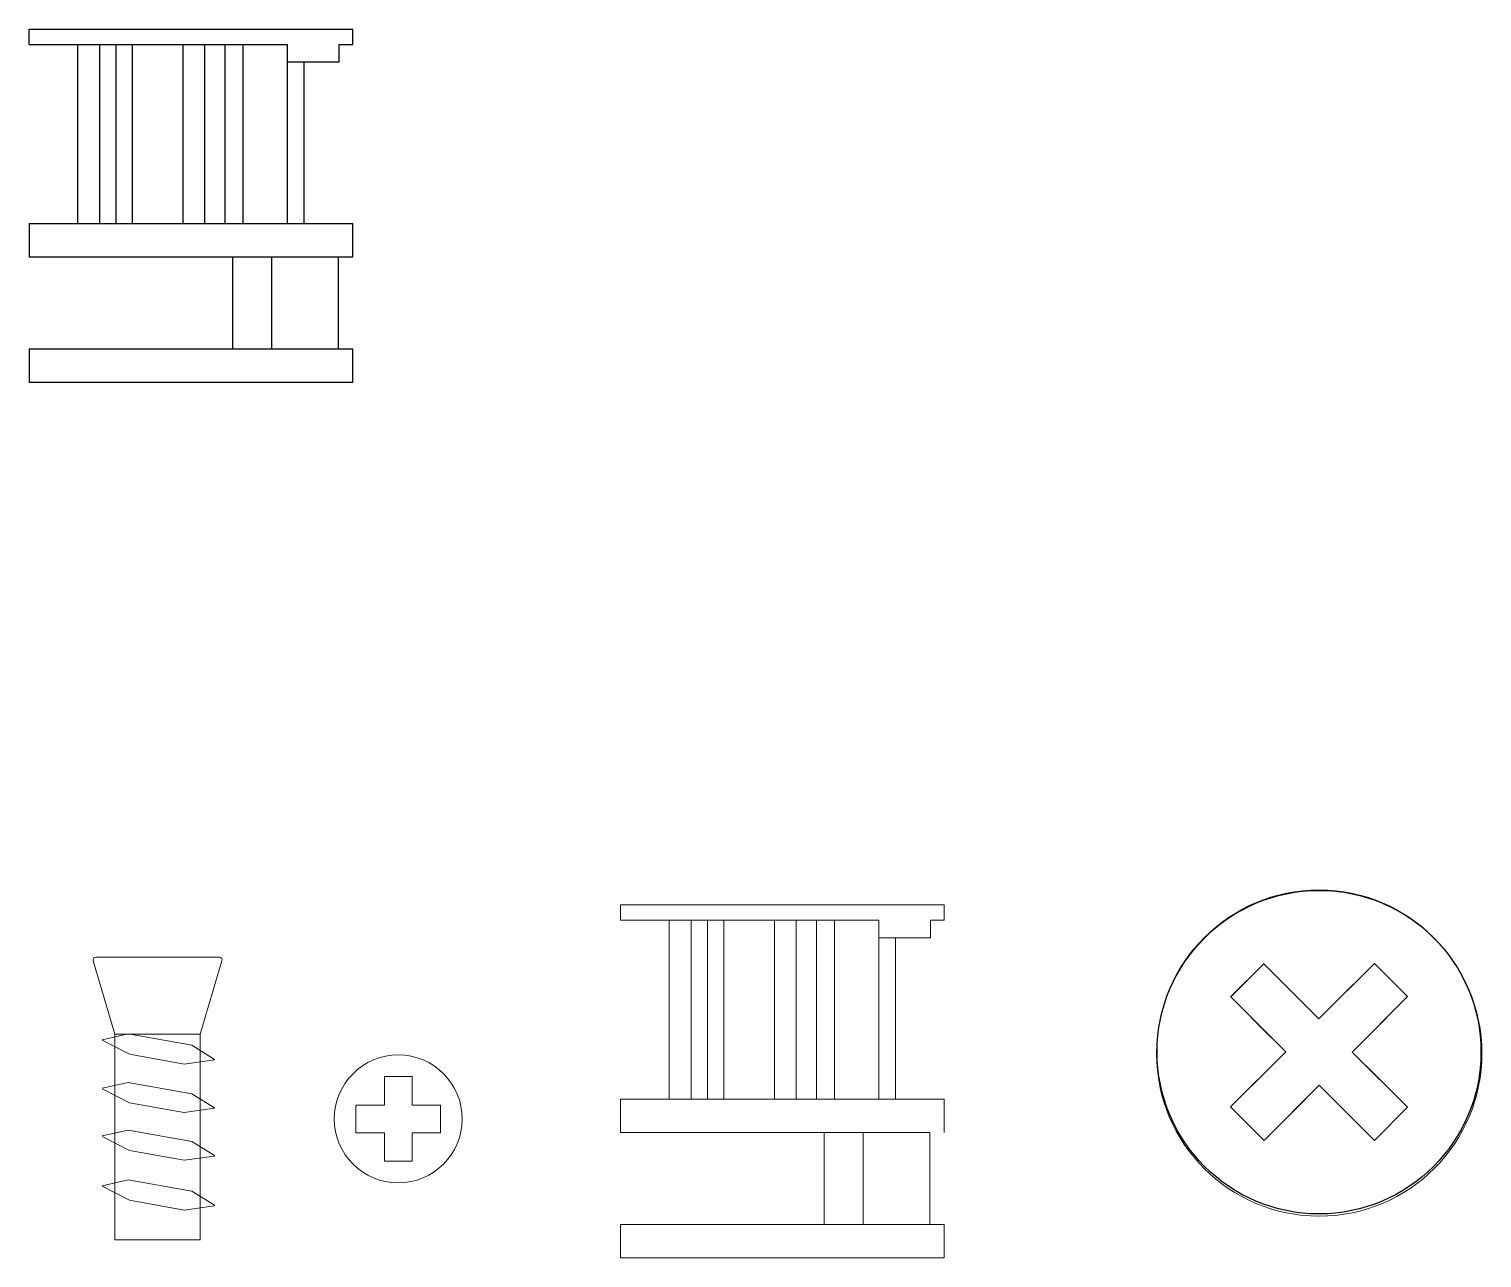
# Model space of a CAD drawing. Header units: millimetres. Extents: x -494 to 3469, y 484 to 2917.
# Drawn here: x 1908.28 to 1910.892, y 967.123 to 969.332 of the extents above; entities that cross this region are included whole.
import ezdxf

# ---------------------------------------------------------------- set-up
doc = ezdxf.new("R2010")
doc.units = ezdxf.units.MM
doc.layers.add('A-ANNO-DIMS', color=40, linetype='Continuous', lineweight=18)
doc.layers.add('Layer1', color=250, linetype='Continuous')

# ---------------------------------------------------------------- blocks, each defined once
blk = doc.blocks.new('scrivania vite 4')
at = {"layer": 'Layer1'}
for p, q in [((0, 0.607), (0, 0.6347)), ((0, 0.6347), (0.5822, 0.6347)), ((0.5822, 0.607), (0.5822, 0.6347)), ((0, 0.607), (0.4645, 0.607)), ((0.0879, 0.2855), (0.0879, 0.607)), ((0.1272, 0.2855), (0.1272, 0.607)), ((0.1565, 0.2855), (0.1565, 0.607)), ((0.1859, 0.2855), (0.1859, 0.607)), ((0.2769, 0.2855), (0.2769, 0.607)), ((0.3161, 0.2855), (0.3161, 0.607)), ((0.3525, 0.2855), (0.3525, 0.607)), ((0.3847, 0.2855), (0.3847, 0.607)), ((0.4645, 0.5751), (0.4645, 0.607)), ((0.5577, 0.607), (0.5822, 0.607)), ((0.5577, 0.5751), (0.5577, 0.607)), ((0.4645, 0.2855), (0.4645, 0.5751)), ((0.5577, 0.5751), (0.4645, 0.5751)), ((0.4943, 0.2855), (0.4943, 0.5751)), ((0, 0.2855), (0, 0.2253)), ((0, 0.2855), (0.5822, 0.2855)), ((0.5822, 0.2253), (0.5822, 0.2855)), ((0, 0.2253), (0.5822, 0.2253)), ((0.3662, 0.0602), (0.3662, 0.2253)), ((0.4362, 0.0602), (0.4362, 0.2253)), ((0.5562, 0.0602), (0.5562, 0.2253)), ((0, 0.0602), (0, 0)), ((0, 0.0602), (0.5822, 0.0602)), ((0.5822, 0), (0.5822, 0.0602)), ((0, 0), (0.5822, 0))]:
    blk.add_line(p, q, dxfattribs=at)

msp = doc.modelspace()

# ---------------------------------------------------------------- linework, layer by layer
at = {"layer": 'A-ANNO-DIMS'}
for p, q in [((1908.4341, 967.5255), (1908.395, 967.6573)), ((1908.3969, 967.6509), (1908.4341, 967.5255)), ((1908.4065, 967.6637), (1908.3998, 967.6637)), ((1908.5875, 967.6637), (1908.4065, 967.6637)), ((1908.5875, 967.6637), (1908.6218, 967.6637)), ((1908.6266, 967.6573), (1908.5875, 967.5255)), ((1910.6982, 967.6523), (1910.5984, 967.5527)), ((1910.6982, 967.6523), (1910.7578, 967.5929)), ((1910.7578, 967.5929), (1910.6582, 967.4931)), ((1908.4113, 967.5152), (1908.4581, 967.5257)), ((1908.4113, 967.5143), (1908.4603, 967.489)), ((1908.4581, 967.5257), (1908.5722, 967.5053)), ((1908.4603, 967.489), (1908.5588, 967.4714)), ((1908.6129, 967.4799), (1908.5722, 967.5053)), ((1910.539, 967.4935), (1910.4398, 967.3945)), ((1908.6129, 967.4791), (1908.5588, 967.4714)), ((1908.6129, 967.4791), (1908.6129, 967.4799)), ((1908.4113, 967.4281), (1908.4581, 967.4386)), ((1908.4581, 967.4386), (1908.5722, 967.4182)), ((1908.9685, 967.4489), (1908.9185, 967.4489)), ((1908.9185, 967.4489), (1908.9185, 967.3979)), ((1908.9685, 967.3979), (1908.9685, 967.4489)), ((1910.5001, 967.3344), (1910.5989, 967.4336)), ((1908.4113, 967.4272), (1908.4603, 967.4019)), ((1908.6129, 967.3929), (1908.5722, 967.4182)), ((1908.4603, 967.4019), (1908.5588, 967.3843)), ((1908.6129, 967.392), (1908.5588, 967.3843)), ((1908.6129, 967.392), (1908.6129, 967.3929)), ((1908.8675, 967.3729), (1908.8675, 967.3979)), ((1908.8675, 967.3979), (1908.9185, 967.3979)), ((1909.0195, 967.3979), (1908.9685, 967.3979)), ((1909.0195, 967.3729), (1909.0195, 967.3979)), ((1910.4398, 967.3945), (1910.5001, 967.3344)), ((1908.4113, 967.3423), (1908.4581, 967.3528)), ((1908.4581, 967.3528), (1908.5722, 967.3325)), ((1908.8675, 967.3729), (1908.8675, 967.348)), ((1909.0195, 967.3729), (1909.0195, 967.348)), ((1908.4113, 967.3414), (1908.4603, 967.3161)), ((1908.6129, 967.3071), (1908.5722, 967.3325)), ((1908.8675, 967.348), (1908.9185, 967.348)), ((1908.9185, 967.2969), (1908.9185, 967.348)), ((1909.0195, 967.348), (1908.9685, 967.348)), ((1908.9685, 967.348), (1908.9685, 967.2969)), ((1908.4603, 967.3161), (1908.5588, 967.2985)), ((1908.6129, 967.3062), (1908.5588, 967.2985)), ((1908.6129, 967.3062), (1908.6129, 967.3071)), ((1908.9685, 967.2969), (1908.9185, 967.2969)), ((1908.4113, 967.2528), (1908.4581, 967.2633)), ((1908.4113, 967.2519), (1908.4603, 967.2266)), ((1908.4581, 967.2633), (1908.5722, 967.2429)), ((1908.4603, 967.2266), (1908.5588, 967.209)), ((1908.6129, 967.2176), (1908.5722, 967.2429)), ((1908.6129, 967.2167), (1908.5588, 967.209)), ((1908.6129, 967.2167), (1908.6129, 967.2176))]:
    msp.add_line(p, q, dxfattribs=at)
for points in [[(1909.3428, 967.7578), (1909.3428, 967.7301), (1909.8073, 967.7301), (1909.8073, 967.6981), (1909.9005, 967.6981), (1909.9005, 967.7301), (1909.925, 967.7301), (1909.925, 967.7578), (1909.3428, 967.7578)], [(1909.4307, 967.7301), (1909.4307, 967.4086), (1909.47, 967.4086), (1909.47, 967.7301), (1909.4993, 967.7301), (1909.4993, 967.4086), (1909.5287, 967.4086), (1909.5287, 967.7301), (1909.6197, 967.7301), (1909.6197, 967.4086), (1909.6589, 967.4086), (1909.6589, 967.7301), (1909.6953, 967.7301), (1909.6953, 967.4086), (1909.7275, 967.4086), (1909.7275, 967.7301), (1909.8073, 967.7301), (1909.8073, 967.4086), (1909.8371, 967.4086), (1909.8371, 967.6981)], [(1910.5984, 967.5527), (1910.4993, 967.6515), (1910.44, 967.5923)], [(1910.44, 967.5923), (1910.539, 967.4935)], [(1910.5989, 967.4336), (1910.6984, 967.3342), (1910.7578, 967.3938), (1910.6582, 967.4931)], [(1909.925, 967.3484), (1909.925, 967.4086), (1909.3428, 967.4086), (1909.3428, 967.3484), (1909.899, 967.3484), (1909.899, 967.1832), (1909.925, 967.1832), (1909.925, 967.123), (1909.3428, 967.123), (1909.3428, 967.1832), (1909.899, 967.1832), (1909.779, 967.1832), (1909.779, 967.3484), (1909.709, 967.3484), (1909.709, 967.1832)]]:
    msp.add_lwpolyline(points, dxfattribs=at)
msp.add_lwpolyline([(1908.4341, 967.5255), (1908.5875, 967.5255), (1908.5875, 967.1554), (1908.4341, 967.1554)], close=True, dxfattribs=at)
for centre, radius in [((1910.5991, 967.4906), 0.2925), ((1908.9435, 967.3729), 0.115)]:
    msp.add_circle(centre, radius, dxfattribs=at)
for centre, start, end in [((1908.3998, 967.6587), 90, 196.5217), ((1908.6218, 967.6587), 343.4828, 90)]:
    msp.add_arc(centre, 0.005, start, end, dxfattribs=at)
at = {"layer": 'Layer1'}
for p, q in [((1910.4398, 967.5921), (1910.5001, 967.6523)), ((1910.6236, 967.5778), (1910.6982, 967.6523)), ((1910.6982, 967.6523), (1910.7578, 967.5929)), ((1910.514, 967.5181), (1910.44, 967.5923)), ((1910.7578, 967.5929), (1910.6832, 967.5181)), ((1910.4398, 967.3945), (1910.514, 967.4686)), ((1910.7578, 967.3938), (1910.6832, 967.4682)), ((1910.5001, 967.3344), (1910.5741, 967.4087)), ((1910.6984, 967.3342), (1910.6236, 967.4088)), ((1910.4398, 967.3945), (1910.5001, 967.3344)), ((1910.7578, 967.3938), (1910.6984, 967.3342))]:
    msp.add_line(p, q, dxfattribs=at)
msp.add_circle((1910.5987, 967.4933), 0.2911, dxfattribs=at)

# ---------------------------------------------------------------- block references
msp.add_blockref('scrivania vite 4', (1908.2798, 968.697), dxfattribs=at)

doc.saveas('drawing.dxf')
